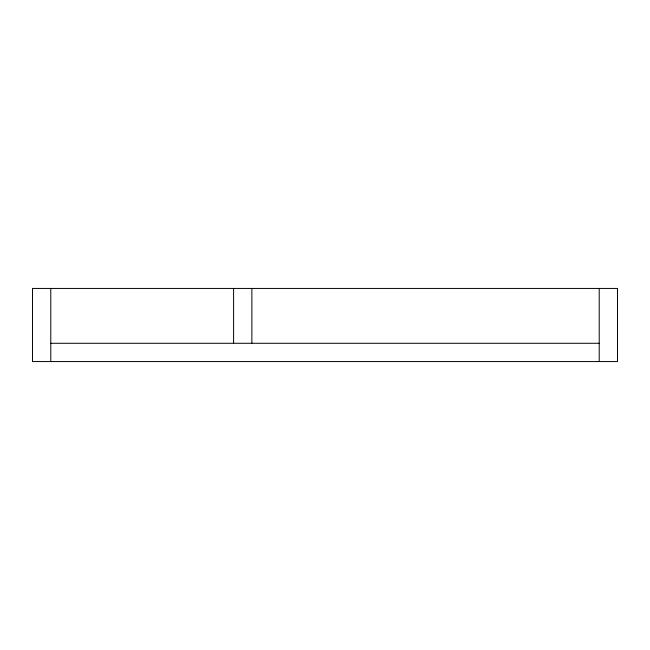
<?xml version="1.0" encoding="UTF-8"?>
<svg xmlns="http://www.w3.org/2000/svg" width="650" height="650" viewBox="0 0 650 650"><rect width="100%" height="100%" fill="white"/><g stroke="black" fill="none" stroke-linecap="round" stroke-linejoin="round"><path stroke-width="0.97" d="M50.781 343.281L599.219 343.281M599.219 288.438L599.219 361.562M251.875 288.438L251.875 343.281M233.594 288.438L233.594 343.281M50.781 288.438L50.781 361.562M617.5 288.438L32.5 288.438L32.5 361.562L617.5 361.562L617.5 288.438"/></g></svg>
